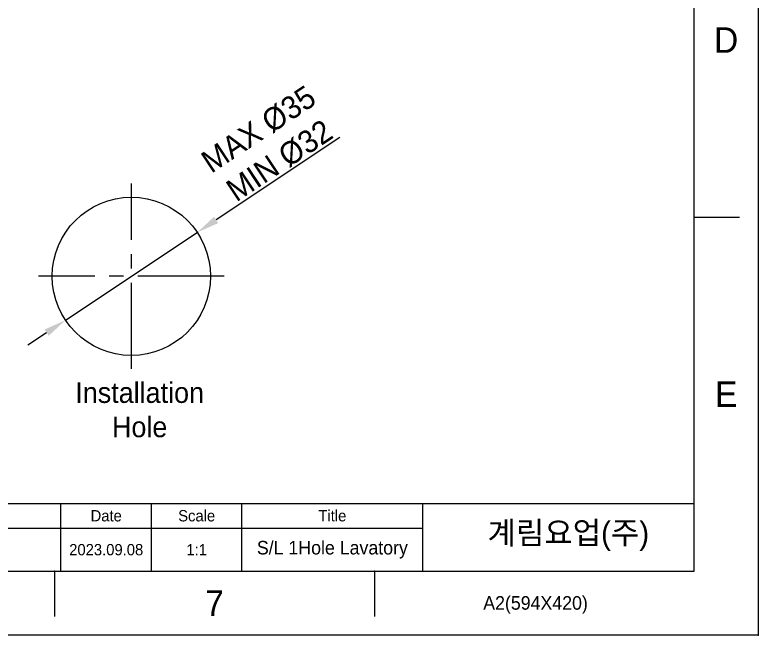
# Model space of a CAD drawing. Extents: x 9509 to 10103, y -15405 to -14985.
# Drawn here: x 9938.4 to 10102.8, y -15404.7 to -15267.4 of the extents above; entities that cross this region are included whole.
import ezdxf

# ---------------------------------------------------------------- set-up
doc = ezdxf.new("R2010")
doc.units = 0
doc.header["$MEASUREMENT"] = 0
doc.linetypes.add('CENTER2', pattern=[28.575, 19.05, -3.175, 3.175, -3.175])
doc.linetypes.add('CENTERX2', pattern=[101.6, 63.5, -12.7, 12.7, -12.7])
doc.layers.get('0').update_dxf_attribs({"linetype": 'CONTINUOUS'})
doc.layers.get('DEFPOINTS').update_dxf_attribs({"linetype": 'CONTINUOUS'})
doc.layers.add('5', color=2, linetype='CONTINUOUS', lineweight=9)
for name, color, linetype in [('CENTER', 1, 'CENTER2'), ('DIM', 2, 'CONTINUOUS'), ('FORM', 7, 'CONTINUOUS'), ('TEXT', 2, 'CONTINUOUS')]:
    doc.layers.add(name, color=color, linetype=linetype)
doc.styles.add('ROMANS', font='')
doc.styles.get("Standard").update_dxf_attribs({"font": ''})
doc.styles.get('ROMANS').set_extended_font_data('Gulim')
doc.styles.get('Standard').set_extended_font_data('Gulim')
doc.dimstyles.new('ISO-25', dxfattribs={"dimtxt": 2.5, "dimasz": 2.5, "dimexe": 1.25, "dimexo": 0.625, "dimtad": 1, "dimdec": 1, "dimdsep": 46, "dimtxsty": 'Standard', "dimcen": 2.5, "dimadec": 0, "dimazin": 0, "dimtfac": 1, "dimtdec": 1, "dimtmove": 0, "dimatfit": 3, "dimfxl": 1, "dimarcsym": 0})

# ---------------------------------------------------------------- blocks, each defined once
blk = doc.blocks.new('*D34')
at = {"layer": 'DEFPOINTS', "color": 0, "transparency": 16777216}
for p in [(9978.76, -15315.57), (9949.62, -15334.97)]:
    blk.add_point(p, dxfattribs=at)
at = {"layer": 'DIM', "color": 3, "lineweight": -2, "transparency": 16777216}
for p, q in [((10010.29, -15294.59), (9982.92, -15312.8)), ((9949.62, -15334.97), (9978.76, -15315.57)), ((9945.46, -15337.74), (9941.3, -15340.51))]:
    blk.add_line(p, q, dxfattribs=at)
at = {"layer": 'DIM', "color": 3, "transparency": 16777216}
for points in [[(9982.46, -15312.11), (9983.38, -15313.5), (9978.76, -15315.57)], [(9945, -15337.04), (9945.92, -15338.43), (9949.62, -15334.97)]]:
    blk.add_solid(points, dxfattribs=at)
at = {"layer": 'DIM', "color": 3, "transparency": 16777216, "insert": (9994.64, -15296.23), "char_height": 5, "attachment_point": 5, "rotation": 33.6436}
blk.add_mtext('{\\fMS PGothic|b0|i0|c129|p34;MAX %%C35\\PMIN %%C32}', dxfattribs=at)

msp = doc.modelspace()

# ---------------------------------------------------------------- linework, layer by layer
for p, q in [((10088.63, -15390.51), (10088.63, -14998.8)), ((10088.63, -15312.17), (10098.63, -15312.17)), ((9522.97, -15390.51), (10088.63, -15390.51)), ((9947.21, -15390.51), (9947.21, -15400.51)), ((10017.92, -15390.51), (10017.92, -15400.51))]:
    msp.add_line(p, q)
msp.add_lwpolyline([(9508.83, -14984.66), (10102.77, -14984.66), (10102.77, -15404.66), (9508.83, -15404.66)], close=True)
msp.add_circle((9964.19, -15325.27), 17.5)
for p in [(10088.63, -15312.17), (9947.21, -15390.51), (10017.92, -15390.51)]:
    msp.add_point(p)
at = {"layer": 'CENTER'}
for p, q in [((9964.19, -15345.77), (9964.19, -15304.77)), ((9984.69, -15325.27), (9943.69, -15325.27))]:
    msp.add_line(p, q, dxfattribs=at)
at = {"layer": 'DIM', "color": 7}
msp.add_point((10102.77, -15404.66), dxfattribs=at)
at = {"layer": 'FORM'}
for p, q in [((9818.13, -15375.51), (10088.63, -15375.51)), ((9948.63, -15390.51), (9948.63, -15375.51)), ((9948.63, -15390.51), (9948.63, -15375.51)), ((9948.63, -15390.51), (9948.63, -15375.51)), ((9968.63, -15390.51), (9968.63, -15375.51)), ((9988.63, -15390.51), (9988.63, -15375.51)), ((10028.63, -15390.51), (10028.63, -15375.51)), ((9818.13, -15381.01), (10028.63, -15381.01))]:
    msp.add_line(p, q, dxfattribs=at)

# ---------------------------------------------------------------- texts
at = {"char_height": 5.66, "attachment_point": 5}
for s, width, insert in [('D', 10, (10095.7, -15273)), ('E', 10, (10095.7, -15351.34)), ('7', 50, (9982.57, -15397.58))]:
    msp.add_mtext_dynamic_manual_height_columns(s, width=width, gutter_width=12.5, heights=[0], dxfattribs=dict(at, insert=insert))
at = {"layer": '5', "style": 'ROMANS'}
msp.add_text(' A2(594X420)', height=3, dxfattribs=at).set_placement((10040.9, -15399.03))
at = {"layer": 'TEXT'}
for s, width, insert, char_height, attachment_point in [('\\pxqc;Installation Hole', 28.1224, (9951.96, -15348.73), 4.55, 1), ('Date', 20, (9958.63, -15378.26), 2.5, 5), ('Scale', 20, (9978.63, -15378.26), 2.5, 5), ('Title', 40, (10008.63, -15378.26), 2.5, 5), ('S/L 1Hole Lavatory', 40, (10008.63, -15385.76), 3, 5), ('2023.09.08', 20, (9958.63, -15385.76), 2.5, 5), ('1:1', 20, (9978.63, -15385.76), 2.5, 5)]:
    msp.add_mtext_dynamic_manual_height_columns(s, width=width, gutter_width=12.5, heights=[0], dxfattribs=dict(at, insert=insert, char_height=char_height, attachment_point=attachment_point))
at = {"layer": 'TEXT', "linetype": 'CENTERX2', "insert": (10060.81, -15382.77), "char_height": 5, "attachment_point": 5}
msp.add_mtext_dynamic_manual_height_columns('{\\fHYGothic-Medium|b0|i0|c129|p18;계림요업(주)}', width=60, gutter_width=12.5, heights=[0], dxfattribs=at)

# ---------------------------------------------------------------- dimensions: what is measured, and where the dimension line sits
at = {"layer": 'DIM', "color": 7}
dim = msp.add_diameter_dim_2p(p1=(9949.62, -15334.97), p2=(9978.76, -15315.57), text='{\\fMS PGothic|b0|i0|c129|p34;MAX %%C35\\PMIN %%C32}', dimstyle='ISO-25', override={"dimtxt": 5, "dimasz": 5, "dimcen": 5, "dimclrd": 3, "dimclre": 3, "dimclrt": 3, "dimfxl": 1.25}, dxfattribs=at)
dim.commit()
dim.dimension.update_dxf_attribs({"geometry": '*D34', "text_midpoint": (9994.64, -15296.23)})

doc.saveas('drawing.dxf')
